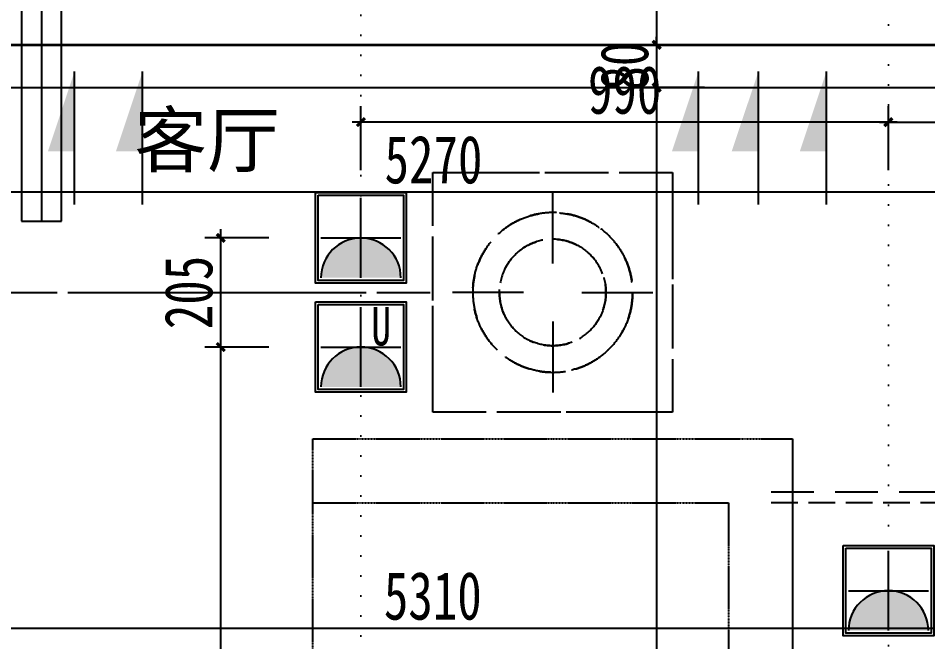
# Model space of a CAD drawing. Header units: millimetres. Extents: x -297 to 39764, y -29258 to 20315.
# Drawn here: x 13089 to 14796, y -23733 to -22562 of the extents above; entities that cross this region are included whole.
import ezdxf

# ---------------------------------------------------------------- set-up
doc = ezdxf.new("R2010")
doc.units = ezdxf.units.MM
for name, pattern in [('_DASH', [0.6, 0.4, -0.2]), ('CENTER2', [1.125, 0.75, -0.125, 0.125, -0.125]), ('DASH', [0.35, 0.25, -0.1]), ('DOT2', [0.125, 0, -0.125])]:
    doc.linetypes.add(name, pattern=pattern)
doc.layers.get('Defpoints').update_dxf_attribs({"color": 250})
for name, color, linetype in [('.P-家具虚线层', 250, 'Continuous'), ('.PC-天花尺寸标注', 252, 'Continuous'), ('.PC-天花造型', 163, 'Continuous'), ('.PC-灯具尺寸标注', 252, 'Continuous'), ('.PF-活动家具', 141, 'Continuous'), ('.ZD-强电插座', 43, 'Continuous'), ('.ZD-插座虚线层', 214, 'DASH'), ('.ZD-点位标注', 252, 'Continuous'), ('.ZT-空调.检修口', 52, 'Continuous'), ('DUCT-新风中心线', 5, 'CENTER2'), ('DUCT-新风管', 3, 'Continuous'), ('FF-TEXT', 2, 'Continuous'), ('P-平面灯具', 203, 'Continuous'), ('Y-移动家具', 141, 'Continuous')]:
    doc.layers.add(name, color=color, linetype=linetype)
doc.styles.add('CHINESE', font='')
doc.styles.add('文字样式', font='', dxfattribs={"width": 0.75})
doc.styles.get('CHINESE').set_extended_font_data('SimSun')
doc.styles.get('文字样式').set_extended_font_data('SimSun')
doc.dimstyles.new('西安1-40（内部尺寸）', dxfattribs={"dimscale": 30, "dimtxt": 3, "dimasz": 0.5, "dimexe": 1, "dimexo": 1, "dimgap": 0.5, "dimtad": 1, "dimdec": 0, "dimrnd": 5, "dimtxsty": '文字样式', "dimblk": 'ARCHTICK', "dimcen": 1, "dimdle": 0.55, "dimclrd": 252, "dimclre": 252, "dimclrt": 30, "dimadec": 0, "dimazin": 0, "dimtfac": 1, "dimtdec": 0, "dimtix": 1, "dimtmove": 2, "dimatfit": 3, "dimfxl": 5, "dimfxlon": 1, "dimarcsym": 0})

# ---------------------------------------------------------------- blocks, each defined once
blk = doc.blocks.new('*U40')
at = {"layer": 'Y-移动家具', "linetype": 'DASH', "ltscale": 0.5}
for p, q in [((239893.4, 132858), (241953.4, 132858)), ((239893.4, 132078), (239893.4, 132858))]:
    blk.add_line(p, q, dxfattribs=at)
blk.add_lwpolyline([(239773.4, 132978), (242073.4, 132978), (242073.4, 132078), (239773.4, 132078), (239773.4, 132978)], dxfattribs=at)
blk = doc.blocks.new('BIANIFJSIADA')
at = {"layer": 'P-平面灯具', "linetype": 'DASH', "ltscale": 200}
blk.add_circle((0, 0), 150, dxfattribs=at)
at = {"layer": 'Y-移动家具', "color": 250, "linetype": 'DASH', "ltscale": 200}
for p, q in [((0, 54.6), (0, 188)), ((-54.6, 0), (-188, 0)), ((54.6, 0), (188, 0)), ((0, -54.6), (0, -188))]:
    blk.add_line(p, q, dxfattribs=at)
at = {"layer": 'Y-移动家具', "linetype": 'DASH', "ltscale": 200, "elevation": 0}
blk.add_lwpolyline([(-225, -225), (225, -225), (225, 225), (-225, 225)], close=True, dxfattribs=at)
at = {"layer": 'Y-移动家具', "color": 250, "linetype": 'DASH', "ltscale": 200}
blk.add_circle((0, 0), 100, dxfattribs=at)
blk = doc.blocks.new('A$C284bcd92')
at = {"layer": 'Y-移动家具', "linetype": 'DASH', "ltscale": 200}
for p, q in [((40, 1056.4), (40, 376.4)), ((2140, 376.4), (2140, 1056.4)), ((2180, 1016.4), (0, 1016.4)), ((0, 416.4), (2180, 416.4)), ((873.3, 0), (840.9, 416.4)), ((1306.7, 0), (1339.1, 416.4))]:
    blk.add_line(p, q, dxfattribs=at)
at = {"layer": 'Y-移动家具', "color": 250, "linetype": 'DASH', "ltscale": 200}
for p, q in [((840.9, 416.4), (823.1, 645.2)), ((1339.1, 416.4), (1356.9, 645.2)), ((795.8, 616.4), (1384.1, 616.4))]:
    blk.add_line(p, q, dxfattribs=at)
at = {"layer": 'Y-移动家具', "linetype": 'DASH', "ltscale": 200}
for centre, radius, start, end in [((1089.4, 1224.1), 1177.7, 257.9062, 282.152), ((1086.9, 1240.3), 1223.9, 255.6497, 284.643)]:
    blk.add_arc(centre, radius, start, end, dxfattribs=at)
blk = doc.blocks.new('ttrutuuyyy')
at = {"layer": '.P-家具虚线层', "color": 250, "linetype": '_DASH', "ltscale": 200}
for p, q in [((34091.9, -23022.5, 0), (34091.9, -22889.1, 0)), ((33061.9, -23077.1), (33866.9, -23077.1)), ((33866.9, -23077.1), (33866.9, -23077.1)), ((34037.3, -23077.1, 0), (33903.9, -23077.1, 0)), ((34146.5, -23077.1, 0), (34279.9, -23077.1, 0)), ((34091.9, -23131.7, 0), (34091.9, -23265.1, 0)), ((34541.9, -23432.1), (34541.9, -25612.1)), ((35181.9, -23452.1), (34501.9, -23452.1)), ((33641.9, -23472.1), (34421.9, -23472.1)), ((34421.9, -23472.1), (34421.9, -25532.1))]:
    blk.add_line(p, q, dxfattribs=at)
blk.add_lwpolyline([(34316.9, -23302.1), (33866.9, -23302.1), (33866.9, -22852.1), (34316.9, -22852.1)], close=True, dxfattribs=at)
blk.add_lwpolyline([(34541.9, -23352.1), (34541.9, -25652.1), (33641.9, -25652.1), (33641.9, -23352.1), (34541.9, -23352.1)], dxfattribs=at)
for radius in [150, 100]:
    blk.add_circle((34091.9, -23077.1, 0), radius, dxfattribs=at)
blk = doc.blocks.new('retrrrrrrrr')
at = {"layer": 'DUCT-新风中心线', "color": 250}
blk.add_line((-86134.45292, 12433.1448), (-86134.45292, 12029.85319), dxfattribs=at)
at = {"layer": 'DUCT-新风管', "color": 250}
for p, q in [((-86171.95292, 12433.1448), (-86171.95292, 12029.85319)), ((-86096.95292, 12029.85319), (-86096.95292, 12433.1448)), ((-86171.95292, 12029.85319), (-86096.95292, 12029.85319))]:
    blk.add_line(p, q, dxfattribs=at)
blk = doc.blocks.new('_ArchTick')
at = {"color": 0, "linetype": 'ByBlock', "const_width": 0.4}
blk.add_lwpolyline([(-0.5, -0.5), (0.5, 0.5)], dxfattribs=at)
blk = doc.blocks.new('*D264')
at = {"layer": '.ZT-空调.检修口', "color": 252, "linetype": 'ByBlock', "lineweight": -2, "transparency": 16777216}
for p, q in [((11234.4, -22798), (11234.4, -22918)), ((16501.9, -22798), (16501.9, -22918)), ((11217.9, -22888), (16518.4, -22888))]:
    blk.add_line(p, q, dxfattribs=at)
at = {"layer": 'Defpoints', "color": 0, "linetype": 'ByBlock', "transparency": 16777216}
for p in [(11234.4, -22617.1), (16501.9, -22617.1), (16501.9, -22888)]:
    blk.add_point(p, dxfattribs=at)
at = {"layer": '.ZT-空调.检修口', "color": 252, "linetype": 'ByBlock', "lineweight": -2, "transparency": 16777216, "xscale": 15, "yscale": 15, "zscale": 15, "rotation": 180}
blk.add_blockref('_ArchTick', (11234.4, -22888), dxfattribs=at)
at = {"layer": '.ZT-空调.检修口', "color": 252, "linetype": 'ByBlock', "lineweight": -2, "transparency": 16777216, "xscale": 15, "yscale": 15, "zscale": 15}
blk.add_blockref('_ArchTick', (16501.9, -22888), dxfattribs=at)
at = {"layer": '.ZT-空调.检修口', "color": 30, "linetype": 'ByBlock', "transparency": 16777216, "insert": (13868.2, -22828), "char_height": 90, "attachment_point": 5, "style": '文字样式'}
blk.add_mtext('5270', dxfattribs=at)
blk = doc.blocks.new('*D792')
at = {"layer": '.PC-天花尺寸标注', "color": 252, "linetype": 'ByBlock', "lineweight": -2, "transparency": 16777216}
for p, q in [((14286.9, -21555.6), (14286.9, -22628.6)), ((14376.9, -21572.1), (14256.9, -21572.1)), ((14376.9, -22612.1), (14256.9, -22612.1))]:
    blk.add_line(p, q, dxfattribs=at)
at = {"layer": 'Defpoints', "color": 0, "linetype": 'ByBlock', "transparency": 16777216}
for p in [(15391.9, -21572.1), (14286.9, -22612.1), (16601.9, -22612.1)]:
    blk.add_point(p, dxfattribs=at)
at = {"layer": '.PC-天花尺寸标注', "color": 252, "linetype": 'ByBlock', "lineweight": -2, "transparency": 16777216, "xscale": 15, "yscale": 15, "zscale": 15}
for p, rotation in [((14286.9, -21572.1), 90), ((14286.9, -22612.1), 270)]:
    blk.add_blockref('_ArchTick', p, dxfattribs=dict(at, rotation=rotation))
at = {"layer": '.PC-天花尺寸标注', "color": 30, "linetype": 'ByBlock', "transparency": 16777216, "insert": (14226.9, -22092.1), "char_height": 90, "attachment_point": 5, "rotation": 90, "style": '文字样式'}
blk.add_mtext('1040', dxfattribs=at)
blk = doc.blocks.new('*D793')
at = {"layer": '.PC-天花尺寸标注', "color": 252, "linetype": 'ByBlock', "lineweight": -2, "transparency": 16777216}
for p, q in [((14286.9, -22612.1), (14286.9, -22597.1)), ((14376.9, -22612.1), (14256.9, -22612.1)), ((14286.9, -22612.1), (14286.9, -22692.1)), ((14376.9, -22692.1), (14256.9, -22692.1)), ((14286.9, -22692.1), (14286.9, -22707.1))]:
    blk.add_line(p, q, dxfattribs=at)
at = {"layer": 'Defpoints', "color": 0, "linetype": 'ByBlock', "transparency": 16777216}
for p in [(16601.9, -22612.1), (14286.9, -22692.1), (16521.9, -22692.1)]:
    blk.add_point(p, dxfattribs=at)
at = {"layer": '.PC-天花尺寸标注', "color": 252, "linetype": 'ByBlock', "lineweight": -2, "transparency": 16777216, "xscale": 15, "yscale": 15, "zscale": 15}
for p, rotation in [((14286.9, -22612.1), 270), ((14286.9, -22692.1), 90)]:
    blk.add_blockref('_ArchTick', p, dxfattribs=dict(at, rotation=rotation))
at = {"layer": '.PC-天花尺寸标注', "color": 30, "linetype": 'ByBlock', "transparency": 16777216, "insert": (14226.9, -22652.1), "char_height": 90, "attachment_point": 5, "rotation": 90, "style": '文字样式'}
blk.add_mtext('80', dxfattribs=at)
blk = doc.blocks.new('*D794')
at = {"layer": '.PC-天花尺寸标注', "color": 252, "linetype": 'ByBlock', "lineweight": -2, "transparency": 16777216}
for p, q in [((14286.9, -22675.6), (14286.9, -26068.6)), ((14376.9, -22692.1), (14256.9, -22692.1)), ((14376.9, -26052.1), (14256.9, -26052.1))]:
    blk.add_line(p, q, dxfattribs=at)
at = {"layer": 'Defpoints', "color": 0, "linetype": 'ByBlock', "transparency": 16777216}
for p in [(16521.9, -22692.1), (14286.9, -26052.1), (16521.9, -26052.1)]:
    blk.add_point(p, dxfattribs=at)
at = {"layer": '.PC-天花尺寸标注', "color": 252, "linetype": 'ByBlock', "lineweight": -2, "transparency": 16777216, "xscale": 15, "yscale": 15, "zscale": 15}
for p, rotation in [((14286.9, -22692.1), 90), ((14286.9, -26052.1), 270)]:
    blk.add_blockref('_ArchTick', p, dxfattribs=dict(at, rotation=rotation))
at = {"layer": '.PC-天花尺寸标注', "color": 30, "linetype": 'ByBlock', "transparency": 16777216, "insert": (14226.9, -24372.1), "char_height": 90, "attachment_point": 5, "rotation": 90, "style": '文字样式'}
blk.add_mtext('3360', dxfattribs=at)
blk = doc.blocks.new('*D801')
at = {"layer": '.PC-天花尺寸标注', "color": 252, "linetype": 'ByBlock', "lineweight": -2, "transparency": 16777216}
for p, q in [((11211.9, -23707.2), (11211.9, -23677.2)), ((16521.9, -23797.2), (16521.9, -23677.2)), ((11195.4, -23707.2), (16538.4, -23707.2))]:
    blk.add_line(p, q, dxfattribs=at)
at = {"layer": 'Defpoints', "color": 0, "linetype": 'ByBlock', "transparency": 16777216}
for p in [(11211.9, -23707.2), (16521.9, -23707.2), (16521.9, -24006.1)]:
    blk.add_point(p, dxfattribs=at)
at = {"layer": '.PC-天花尺寸标注', "color": 252, "linetype": 'ByBlock', "lineweight": -2, "transparency": 16777216, "xscale": 15, "yscale": 15, "zscale": 15, "rotation": 180}
blk.add_blockref('_ArchTick', (11211.9, -23707.2), dxfattribs=at)
at = {"layer": '.PC-天花尺寸标注', "color": 252, "linetype": 'ByBlock', "lineweight": -2, "transparency": 16777216, "xscale": 15, "yscale": 15, "zscale": 15}
blk.add_blockref('_ArchTick', (16521.9, -23707.2), dxfattribs=at)
at = {"layer": '.PC-天花尺寸标注', "color": 30, "linetype": 'ByBlock', "transparency": 16777216, "insert": (13866.9, -23647.2), "char_height": 90, "attachment_point": 5, "style": '文字样式'}
blk.add_mtext('5310', dxfattribs=at)
blk = doc.blocks.new('A$C4bab2baa')
at = {"layer": '.ZD-强电插座'}
h = blk.add_hatch(color=256, dxfattribs=at)
h.paths.add_polyline_path([(85, 75), (10, 75, -0.414214), (85, 150)])
h.paths.add_polyline_path([(160, 75), (85, 75), (85, 150, -0.414214)])
for p, q in [((85, 75), (85, 225)), ((10, 150), (160, 150))]:
    blk.add_line(p, q, dxfattribs=at)
blk.add_lwpolyline([(0, 235), (170, 235), (170, 65), (0, 65)], close=True, dxfattribs=at)
at = {"layer": '.ZD-强电插座', "color": 250}
blk.add_lwpolyline([(5, 230), (165, 230), (165, 70), (5, 70)], close=True, dxfattribs=at)
at = {"layer": '.ZD-强电插座'}
blk.add_arc((85, 75), 75, 0, 180, dxfattribs=at)
blk = doc.blocks.new('A$C7f0fe8f1')
at = {"layer": '.ZD-强电插座'}
h = blk.add_hatch(color=256, dxfattribs=at)
h.paths.add_polyline_path([(85, 75), (10, 75, -0.414214), (85, 150)])
h.paths.add_polyline_path([(160, 75), (85, 75), (85, 150, -0.414214)])
for p, q in [((85, 75), (85, 225)), ((10, 150), (160, 150))]:
    blk.add_line(p, q, dxfattribs=at)
blk.add_lwpolyline([(0, 235), (170, 235), (170, 65), (0, 65)], close=True, dxfattribs=at)
at = {"layer": '.ZD-强电插座', "color": 250}
blk.add_lwpolyline([(5, 230), (165, 230), (165, 70), (5, 70)], close=True, dxfattribs=at)
at = {"layer": '.ZD-强电插座'}
blk.add_arc((85, 75), 75, 0, 180, dxfattribs=at)
at = {"layer": '.ZD-强电插座', "color": 8, "style": '文字样式', "width": 0.75}
blk.add_text('U', height=72, dxfattribs=at).set_placement((104.6, 153))
blk = doc.blocks.new('*D1045')
at = {"layer": '.ZD-点位标注', "color": 252, "linetype": 'ByBlock', "lineweight": -2, "transparency": 16777216}
for p, q in [((14721.9, -22847.2), (14721.9, -22727.2)), ((16661.9, -22847.2), (16661.9, -22727.2)), ((14705.4, -22757.2), (16678.4, -22757.2))]:
    blk.add_line(p, q, dxfattribs=at)
at = {"layer": 'Defpoints', "color": 0, "linetype": 'ByBlock', "transparency": 16777216}
for p in [(16661.9, -22757.2), (14721.9, -22889.6), (16661.9, -22889.6)]:
    blk.add_point(p, dxfattribs=at)
at = {"layer": '.ZD-点位标注', "color": 252, "linetype": 'ByBlock', "lineweight": -2, "transparency": 16777216, "xscale": 15, "yscale": 15, "zscale": 15, "rotation": 180}
blk.add_blockref('_ArchTick', (14721.9, -22757.2), dxfattribs=at)
at = {"layer": '.ZD-点位标注', "color": 252, "linetype": 'ByBlock', "lineweight": -2, "transparency": 16777216, "xscale": 15, "yscale": 15, "zscale": 15}
blk.add_blockref('_ArchTick', (16661.9, -22757.2), dxfattribs=at)
at = {"layer": '.ZD-点位标注', "color": 30, "linetype": 'ByBlock', "transparency": 16777216, "insert": (15691.9, -22697.2), "char_height": 90, "attachment_point": 5, "style": '文字样式'}
blk.add_mtext('1940', dxfattribs=at)
blk = doc.blocks.new('*D1046')
at = {"layer": '.ZD-点位标注', "color": 252, "linetype": 'ByBlock', "lineweight": -2, "transparency": 16777216}
for p, q in [((13731.9, -22847.2), (13731.9, -22727.2)), ((14721.9, -22847.2), (14721.9, -22727.2)), ((14738.4, -22757.2), (13715.4, -22757.2))]:
    blk.add_line(p, q, dxfattribs=at)
at = {"layer": 'Defpoints', "color": 0, "linetype": 'ByBlock', "transparency": 16777216}
for p in [(13731.9, -22757.2), (13731.9, -23419.1), (14721.9, -23419.1)]:
    blk.add_point(p, dxfattribs=at)
at = {"layer": '.ZD-点位标注', "color": 252, "linetype": 'ByBlock', "lineweight": -2, "transparency": 16777216, "xscale": 15, "yscale": 15, "zscale": 15, "rotation": 180}
blk.add_blockref('_ArchTick', (13731.9, -22757.2), dxfattribs=at)
at = {"layer": '.ZD-点位标注', "color": 252, "linetype": 'ByBlock', "lineweight": -2, "transparency": 16777216, "xscale": 15, "yscale": 15, "zscale": 15}
blk.add_blockref('_ArchTick', (14721.9, -22757.2), dxfattribs=at)
at = {"layer": '.ZD-点位标注', "color": 30, "linetype": 'ByBlock', "transparency": 16777216, "insert": (14226.9, -22697.2), "char_height": 90, "attachment_point": 5, "style": '文字样式'}
blk.add_mtext('990', dxfattribs=at)
blk = doc.blocks.new('*D1049')
at = {"layer": '.ZD-点位标注', "color": 252, "linetype": 'ByBlock', "lineweight": -2, "transparency": 16777216}
for p, q in [((13469, -24518.6), (13469, -23163.1)), ((13559, -23179.6), (13439, -23179.6)), ((13559, -24502.1), (13439, -24502.1))]:
    blk.add_line(p, q, dxfattribs=at)
at = {"layer": 'Defpoints', "color": 0, "linetype": 'ByBlock', "transparency": 16777216}
for p in [(13469, -23179.6), (13646.9, -23179.6), (13731.9, -24502.1)]:
    blk.add_point(p, dxfattribs=at)
at = {"layer": '.ZD-点位标注', "color": 252, "linetype": 'ByBlock', "lineweight": -2, "transparency": 16777216, "xscale": 15, "yscale": 15, "zscale": 15}
for p, rotation in [((13469, -23179.6), 90), ((13469, -24502.1), 270)]:
    blk.add_blockref('_ArchTick', p, dxfattribs=dict(at, rotation=rotation))
at = {"layer": '.ZD-点位标注', "color": 30, "linetype": 'ByBlock', "transparency": 16777216, "insert": (13409, -23840.8), "char_height": 90, "attachment_point": 5, "rotation": 90, "style": '文字样式'}
blk.add_mtext('1320', dxfattribs=at)
blk = doc.blocks.new('*D1050')
at = {"layer": '.ZD-点位标注', "color": 252, "linetype": 'ByBlock', "lineweight": -2, "transparency": 16777216}
for p, q in [((13469, -23196.1), (13469, -22958.1)), ((13559, -22974.6), (13439, -22974.6)), ((13559, -23179.6), (13439, -23179.6))]:
    blk.add_line(p, q, dxfattribs=at)
at = {"layer": 'Defpoints', "color": 0, "linetype": 'ByBlock', "transparency": 16777216}
for p in [(13469, -22974.6), (13646.9, -22974.6), (13646.9, -23179.6)]:
    blk.add_point(p, dxfattribs=at)
at = {"layer": '.ZD-点位标注', "color": 252, "linetype": 'ByBlock', "lineweight": -2, "transparency": 16777216, "xscale": 15, "yscale": 15, "zscale": 15}
for p, rotation in [((13469, -22974.6), 90), ((13469, -23179.6), 270)]:
    blk.add_blockref('_ArchTick', p, dxfattribs=dict(at, rotation=rotation))
at = {"layer": '.ZD-点位标注', "color": 30, "linetype": 'ByBlock', "transparency": 16777216, "insert": (13409, -23077.1), "char_height": 90, "attachment_point": 5, "rotation": 90, "style": '文字样式'}
blk.add_mtext('205', dxfattribs=at)
blk = doc.blocks.new('*D1059')
at = {"layer": '.PC-灯具尺寸标注', "color": 252, "linetype": 'ByBlock', "lineweight": -2, "transparency": 16777216}
for p, q in [((12616.6, -22628.6), (12616.6, -22075.6)), ((12706.6, -22092.1), (12586.6, -22092.1)), ((12706.6, -22612.1), (12586.6, -22612.1))]:
    blk.add_line(p, q, dxfattribs=at)
at = {"layer": 'Defpoints', "color": 0, "linetype": 'ByBlock', "transparency": 16777216}
for p in [(12616.6, -22092.1), (13214.9, -22092.1), (13214.9, -22612.1)]:
    blk.add_point(p, dxfattribs=at)
at = {"layer": '.PC-灯具尺寸标注', "color": 252, "linetype": 'ByBlock', "lineweight": -2, "transparency": 16777216, "xscale": 15, "yscale": 15, "zscale": 15}
for p, rotation in [((12616.6, -22092.1), 90), ((12616.6, -22612.1), 270)]:
    blk.add_blockref('_ArchTick', p, dxfattribs=dict(at, rotation=rotation))
at = {"layer": '.PC-灯具尺寸标注', "color": 30, "linetype": 'ByBlock', "transparency": 16777216, "insert": (12556.6, -22352.1), "char_height": 90, "attachment_point": 5, "rotation": 90, "style": '文字样式'}
blk.add_mtext('520', dxfattribs=at)

msp = doc.modelspace()

# ---------------------------------------------------------------- linework, layer by layer
at = {"layer": '.PC-天花造型'}
msp.add_lwpolyline([(11134.4, -22612.1), (16601.9, -22612.1), (16601.9, -26132.1), (11129.4, -26132.1)], close=True, dxfattribs=at)
at = {"layer": '.PC-天花造型', "color": 75}
msp.add_lwpolyline([(11211.9, -22692.1), (16521.9, -22692.1), (16521.9, -26052.1), (11211.9, -26052.1)], close=True, dxfattribs=at)
at = {"layer": '.PF-活动家具', "linetype": 'DASH', "ltscale": 400}
msp.add_lwpolyline([(13061.9, -23077.1), (13866.9, -23077.1), (13866.9, -23077.1)], dxfattribs=at)
at = {"layer": '.ZD-插座虚线层', "linetype": 'DOT2', "ltscale": 300}
for p, q in [((14721.9, -24416.8), (14721.9, -22421.5)), ((13731.9, -26429.3), (13731.9, -22430.9))]:
    msp.add_line(p, q, dxfattribs=at)
at = {"layer": '.ZT-空调.检修口'}
for p, q in [((13194.6, -22912.1), (13194.6, -22662.1)), ((13322.3, -22912.1), (13322.3, -22662.1)), ((14365.7, -22912.1), (14365.7, -22662.1)), ((14477.9, -22912.1), (14477.9, -22662.1)), ((14605.7, -22912.1), (14605.7, -22662.1))]:
    msp.add_line(p, q, dxfattribs=at)
at = {"layer": '.ZT-空调.检修口', "const_width": 5}
msp.add_lwpolyline([(11234.4, -22617.1), (11244.4, -22617.1), (11244.4, -22612.1), (16491.9, -22612.1), (16491.9, -22617.1), (16501.9, -22617.1)], dxfattribs=at)
at = {"layer": '.ZT-空调.检修口'}
for points in [[(13194.6, -22662.1), (13194.6, -22812.1), (13144.6, -22812.1)], [(13322.3, -22662.1), (13322.3, -22812.1), (13272.3, -22812.1)], [(14365.7, -22662.1), (14365.7, -22812.1), (14315.7, -22812.1)], [(14477.9, -22662.1), (14477.9, -22812.1), (14427.9, -22812.1)], [(14605.7, -22662.1), (14605.7, -22812.1), (14555.7, -22812.1)]]:
    msp.add_solid(points, dxfattribs=at)

# ---------------------------------------------------------------- block references
at = {"layer": '.P-家具虚线层', "linetype": 'ByBlock'}
msp.add_blockref('ttrutuuyyy', (-20000, 0), dxfattribs=at)
at = {"layer": '.PF-活动家具', "linetype": 'DASH', "ltscale": 400, "xscale": -1}
msp.add_blockref('BIANIFJSIADA', (14091.9, -23077.1, 0), dxfattribs=at)
at = {"layer": '.PF-活动家具'}
for name, p, rotation in [('*U40', (-118436.1, 216421.3), 270), ('A$C284bcd92', (15558.3, -25612.1), 90.00000000000001)]:
    msp.add_blockref(name, p, dxfattribs=dict(at, rotation=rotation))
at = {"layer": '.ZD-强电插座', "color": 8}
for name, p in [('A$C4bab2baa', (13646.9, -23124.6)), ('A$C7f0fe8f1', (13646.9, -23329.6)), ('A$C4bab2baa', (14636.9, -23787.1))]:
    msp.add_blockref(name, p, dxfattribs=at)
at = {"layer": '.ZT-空调.检修口', "color": 0}
msp.add_blockref('retrrrrrrrr', (99267.3, -34973.2), dxfattribs=at)

# ---------------------------------------------------------------- texts
at = {"layer": 'FF-TEXT', "color": 53, "style": 'CHINESE'}
msp.add_text('客厅', height=100, dxfattribs=at).set_placement((13306.8, -22840.6))

# ---------------------------------------------------------------- dimensions: what is measured, and where the dimension line sits
at = {"layer": '.PC-天花尺寸标注', "color": 1, "linetype": 'ByBlock'}
for base, p1, p2, picture, middle in [((14286.9, -22612.1), (15391.9, -21572.1), (16601.9, -22612.1), '*D792', (14226.9, -22092.1)), ((14286.9, -22692.1), (16601.9, -22612.1), (16521.9, -22692.1), '*D793', (14226.9, -22652.1)), ((14286.9, -26052.1), (16521.9, -22692.1), (16521.9, -26052.1), '*D794', (14226.9, -24372.1))]:
    dim = msp.add_linear_dim(base=base, p1=p1, p2=p2, angle=90, dimstyle='西安1-40（内部尺寸）', override={"dimfxl": 3}, dxfattribs=at)
    dim.commit()
    dim.dimension.update_dxf_attribs({"geometry": picture, "text_midpoint": middle})
dim = msp.add_linear_dim(base=(16521.9, -23707.2), p1=(11211.9, -23707.2), p2=(16521.9, -24006.1), dimstyle='西安1-40（内部尺寸）', override={"dimfxl": 3}, dxfattribs=at)
dim.commit()
dim.dimension.update_dxf_attribs({"geometry": '*D801', "text_midpoint": (13866.9, -23647.2)})
at = {"layer": '.PC-灯具尺寸标注', "color": 1, "linetype": 'ByBlock'}
dim = msp.add_linear_dim(base=(12616.6, -22092.1), p1=(13214.9, -22612.1), p2=(13214.9, -22092.1), angle=90, dimstyle='西安1-40（内部尺寸）', override={"dimfxl": 3}, dxfattribs=at)
dim.commit()
dim.dimension.update_dxf_attribs({"geometry": '*D1059', "text_midpoint": (12556.6, -22352.1)})
at = {"layer": '.ZD-点位标注', "color": 1, "linetype": 'ByBlock'}
for base, p1, p2, picture, middle in [((13731.9, -22757.2), (14721.9, -23419.1), (13731.9, -23419.1), '*D1046', (14226.9, -22697.2)), ((16661.9, -22757.2), (14721.9, -22889.6), (16661.9, -22889.6), '*D1045', (15691.9, -22697.2))]:
    dim = msp.add_linear_dim(base=base, p1=p1, p2=p2, dimstyle='西安1-40（内部尺寸）', override={"dimfxl": 3}, dxfattribs=at)
    dim.commit()
    dim.dimension.update_dxf_attribs({"geometry": picture, "text_midpoint": middle})
for base, p1, p2, picture, middle in [((13469, -22974.6), (13646.9, -23179.6), (13646.9, -22974.6), '*D1050', (13409, -23077.1)), ((13468.9858217, -23179.577247), (13731.9092803, -24502.077247), (13646.9092803, -23179.577247), '*D1049', (13408.9858217, -23840.827247))]:
    dim = msp.add_linear_dim(base=base, p1=p1, p2=p2, angle=90, dimstyle='西安1-40（内部尺寸）', override={"dimfxl": 3}, dxfattribs=at)
    dim.commit()
    dim.dimension.update_dxf_attribs({"geometry": picture, "text_midpoint": middle})
at = {"layer": '.ZT-空调.检修口', "color": 1, "linetype": 'ByBlock'}
dim = msp.add_linear_dim(base=(16501.9093, -22887.9509), p1=(11234.4056, -22617.0772), p2=(16501.9093, -22617.0772), dimstyle='西安1-40（内部尺寸）', override={"dimfxl": 3}, dxfattribs=at)
dim.commit()
dim.dimension.update_dxf_attribs({"geometry": '*D264', "text_midpoint": (13868.1574, -22827.9509)})

doc.saveas('drawing.dxf')
